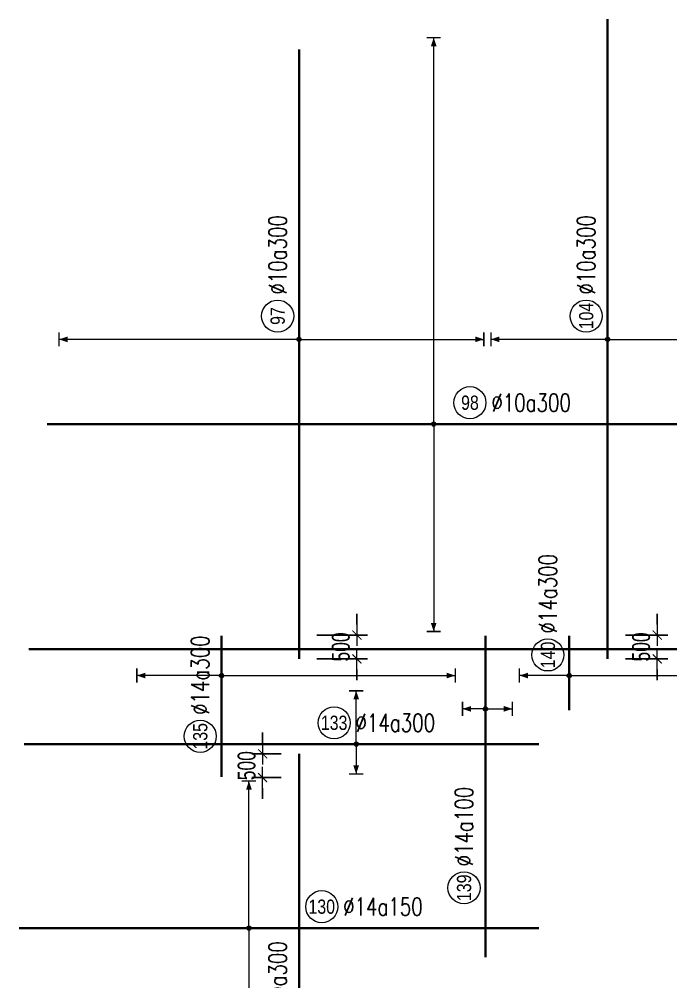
# Model space of a CAD drawing. Header units: millimetres. Extents: x -179076 to 505271, y -35502 to 114955.
# Drawn here: x 29846 to 43561, y 58000 to 78266 of the extents above; entities that cross this region are included whole.
import ezdxf
from ezdxf.enums import TextEntityAlignment as Align

# ---------------------------------------------------------------- set-up
doc = ezdxf.new("R2010")
doc.units = ezdxf.units.MM
doc.layers.get('0').update_dxf_attribs({"lineweight": 20})
doc.layers.get('Defpoints').update_dxf_attribs({"color": 151, "lineweight": 9})
for name, color, linetype, lineweight in [('NDC_S_DIM', 1, 'Continuous', 15), ('NDC_S_REBAR', 4, 'Continuous', 35), ('NDC_S_VN TEXT', 7, 'Continuous', 20)]:
    doc.layers.add(name, color=color, linetype=linetype, lineweight=lineweight)
doc.styles.add('ARIAL', font='arial.ttf', dxfattribs={"width": 0.8})
doc.styles.add('NDC_DIM', font='', dxfattribs={"width": 0.75})
doc.styles.add('NDC_EN TXT', font='romans.shx', dxfattribs={"width": 0.8})
doc.styles.get('NDC_DIM').set_extended_font_data('Dotum')
doc.dimstyles.new('NDC_dim_150', dxfattribs={"dimscale": 150, "dimtxt": 2.5, "dimasz": 1.5, "dimexe": 1.5, "dimexo": 2.5, "dimgap": 1, "dimtad": 1, "dimdec": 0, "dimzin": 0, "dimdsep": 46, "dimtxsty": 'NDC_DIM', "dimblk": 'DIMMARK', "dimcen": 0.09, "dimdle": 1.2, "dimclrd": 1, "dimclre": 1, "dimclrt": 3, "dimadec": 0, "dimazin": 0, "dimtfac": 1, "dimtdec": 0, "dimtix": 1, "dimtofl": 0, "dimtmove": 0, "dimatfit": 3, "dimfxl": 8, "dimfxlon": 1, "dimtolj": 1, "dimtzin": 0, "dimarcsym": 0})

# ---------------------------------------------------------------- blocks, each defined once
blk = doc.blocks.new('DIMMARK')
at = {"layer": 'NDC_S_DIM', "color": 1}
blk.add_line((-1.5, 0), (1, 0), dxfattribs=at)
at = {"layer": 'NDC_S_DIM', "color": 2, "const_width": 0.1}
blk.add_lwpolyline([(-0.424, -0.424), (0.424, 0.424)], dxfattribs=at)
blk = doc.blocks.new('*D225')
at = {"layer": 'Defpoints', "color": 0, "transparency": 16777216}
for p in [(42230, 65299), (43277, 65299), (42230, 64799)]:
    blk.add_point(p, dxfattribs=at)
at = {"layer": 'NDC_S_DIM', "color": 1, "lineweight": -2, "transparency": 16777216}
for p, q in [((43277, 65524), (43277, 65749)), ((42605, 65299), (43502, 65299)), ((42605, 64799), (43502, 64799)), ((43277, 64574), (43277, 64349))]:
    blk.add_line(p, q, dxfattribs=at)
at = {"layer": 'NDC_S_DIM', "color": 1, "lineweight": -2, "transparency": 16777216, "xscale": 225, "yscale": 225, "zscale": 225}
for p, rotation in [((43277, 65299), 270), ((43277, 64799), 90)]:
    blk.add_blockref('DIMMARK', p, dxfattribs=dict(at, rotation=rotation))
at = {"layer": 'NDC_S_DIM', "color": 3, "transparency": 16777216, "insert": (42939, 65049), "char_height": 375, "attachment_point": 5, "rotation": 90, "style": 'NDC_DIM'}
blk.add_mtext('\\A1;500', dxfattribs=at)
blk = doc.blocks.new('*D217')
at = {"layer": 'Defpoints', "color": 0, "transparency": 16777216}
for p in [(35734, 62799), (34969, 62299), (35734, 62299)]:
    blk.add_point(p, dxfattribs=at)
at = {"layer": 'NDC_S_DIM', "color": 1, "lineweight": -2, "transparency": 16777216}
for p, q in [((34969, 63024), (34969, 63249)), ((35359, 62799), (34744, 62799)), ((35359, 62299), (34744, 62299)), ((34969, 62074), (34969, 61849))]:
    blk.add_line(p, q, dxfattribs=at)
at = {"layer": 'NDC_S_DIM', "color": 1, "lineweight": -2, "transparency": 16777216, "xscale": 225, "yscale": 225, "zscale": 225}
for p, rotation in [((34969, 62799), 270), ((34969, 62299), 90)]:
    blk.add_blockref('DIMMARK', p, dxfattribs=dict(at, rotation=rotation))
at = {"layer": 'NDC_S_DIM', "color": 3, "transparency": 16777216, "insert": (34632, 62549), "char_height": 375, "attachment_point": 5, "rotation": 90, "style": 'NDC_DIM'}
blk.add_mtext('\\A1;500', dxfattribs=at)
blk = doc.blocks.new('*D219')
at = {"layer": 'Defpoints', "color": 0, "transparency": 16777216}
for p in [(35734, 65299), (35734, 64799), (36954, 64799)]:
    blk.add_point(p, dxfattribs=at)
at = {"layer": 'NDC_S_DIM', "color": 1, "lineweight": -2, "transparency": 16777216}
for p, q in [((36954, 65524), (36954, 65749)), ((36109, 65299), (37179, 65299)), ((36109, 64799), (37179, 64799)), ((36954, 64574), (36954, 64349))]:
    blk.add_line(p, q, dxfattribs=at)
at = {"layer": 'NDC_S_DIM', "color": 1, "lineweight": -2, "transparency": 16777216, "xscale": 225, "yscale": 225, "zscale": 225}
for p, rotation in [((36954, 65299), 270), ((36954, 64799), 90)]:
    blk.add_blockref('DIMMARK', p, dxfattribs=dict(at, rotation=rotation))
at = {"layer": 'NDC_S_DIM', "color": 3, "transparency": 16777216, "insert": (36617, 65049), "char_height": 375, "attachment_point": 5, "rotation": 90, "style": 'NDC_DIM'}
blk.add_mtext('\\A1;500', dxfattribs=at)
blk = doc.blocks.new('*U424')
at = {"layer": 'NDC_S_REBAR'}
for p in [(0, 0), (-107.67, 0), (-107.67, 0)]:
    blk.add_line(p, (-107.67, 0), dxfattribs=at)
at = {"layer": 'NDC_S_VN TEXT', "color": 3, "style": 'NDC_EN TXT', "width": 0.75}
blk.add_attdef('DKT', (38.24, 1.75), '', height=2.5, dxfattribs=at)
at = {"layer": 'NDC_S_VN TEXT', "style": 'ARIAL', "width": 0.8}
blk.add_attdef('KHT', text='', height=2, dxfattribs=at).set_placement((35.24, 3), align=Align.MIDDLE_CENTER)
blk = doc.blocks.new('*U413')
h = blk.add_hatch(color=6)
edge = h.paths.add_edge_path()
edge.add_arc((4.7, 0), 0.3, 0, 360)
at = {"layer": 'NDC_S_DIM', "color": 8}
for q in [(4.7, 20.63), (4.7, -35.71)]:
    blk.add_line((4.7, 0), q, dxfattribs=at)
for points in [[(3.7, 20.63, 0.2, 0.2, 0), (5.7, 20.63, 0, 0, 0)], [(3.7, -35.71, 0.2, 0.2, 0), (5.7, -35.71, 0, 0, 0)]]:
    blk.add_lwpolyline(points, format="xyseb", dxfattribs=at)
at = {"layer": 'NDC_S_DIM'}
blk.add_circle((14.92, 3), 2.25, dxfattribs=at)
at = {"layer": 'NDC_S_DIM', "color": 6}
blk.add_circle((4.7, 0), 0.3, dxfattribs=at)
at = {"layer": 'NDC_S_DIM', "color": 8}
for points in [[(4.3, 19.43), (4.7, 20.63), (5.1, 19.43)], [(4.3, -34.51), (4.7, -35.71), (5.1, -34.51)]]:
    blk.add_solid(points, dxfattribs=at)
at = {"layer": 'NDC_S_REBAR'}
for p, q in [((0, 0), (-27.53, 0)), ((-27.53, 0), (-27.53, 0)), ((0, 0), (45.4, 0)), ((45.4, 0), (45.4, 0)), ((45.4, 0), (45.4, 0)), ((-27.53, 0), (-27.53, 0))]:
    blk.add_line(p, q, dxfattribs=at)
at = {"layer": 'NDC_S_VN TEXT', "color": 3, "style": 'NDC_EN TXT', "width": 0.75}
blk.add_attdef('DKT', (17.92, 1.75), '', height=2.5, dxfattribs=at)
at = {"layer": 'NDC_S_VN TEXT', "style": 'ARIAL', "width": 0.8}
blk.add_attdef('KHT', text='', height=2, dxfattribs=at).set_placement((14.92, 3), align=Align.MIDDLE_CENTER)
blk = doc.blocks.new('*U404')
h = blk.add_hatch(color=6)
edge = h.paths.add_edge_path()
edge.add_arc((-5.66, 0), 0.3, 0, 360)
at = {"layer": 'NDC_S_DIM', "color": 8}
for q in [(-5.66, 16.37), (-5.66, -12.63)]:
    blk.add_line((-5.66, 0), q, dxfattribs=at)
for points in [[(-6.66, 16.37, 0.2, 0.2, 0), (-4.66, 16.37, 0, 0, 0)], [(-6.66, -12.63, 0.2, 0.2, 0), (-4.66, -12.63, 0, 0, 0)]]:
    blk.add_lwpolyline(points, format="xyseb", dxfattribs=at)
at = {"layer": 'NDC_S_DIM'}
blk.add_circle((-2.39, 3), 2.25, dxfattribs=at)
at = {"layer": 'NDC_S_DIM', "color": 6}
blk.add_circle((-5.66, 0), 0.3, dxfattribs=at)
at = {"layer": 'NDC_S_DIM', "color": 8}
for points in [[(-6.06, 15.17), (-5.66, 16.37), (-5.26, 15.17)], [(-6.06, -11.43), (-5.66, -12.63), (-5.26, -11.43)]]:
    blk.add_solid(points, dxfattribs=at)
at = {"layer": 'NDC_S_REBAR'}
for p, q in [((0, 0), (-50.5, 0)), ((-50.5, 0), (-50.5, 0)), ((0, 0), (39.27, 0)), ((39.27, 0), (39.27, 0)), ((39.27, 0), (39.27, 0)), ((-50.5, 0), (-50.5, 0))]:
    blk.add_line(p, q, dxfattribs=at)
at = {"layer": 'NDC_S_VN TEXT', "color": 3, "style": 'NDC_EN TXT', "width": 0.75}
blk.add_attdef('DKT', (0.61, 1.75), '', height=2.5, dxfattribs=at)
at = {"layer": 'NDC_S_VN TEXT', "style": 'ARIAL', "width": 0.8}
blk.add_attdef('KHT', text='', height=2, dxfattribs=at).set_placement((-2.39, 3), align=Align.MIDDLE_CENTER)
blk = doc.blocks.new('*U386')
h = blk.add_hatch(color=6)
edge = h.paths.add_edge_path()
edge.add_arc((-1.02, 0), 0.3, 0, 360)
at = {"layer": 'NDC_S_DIM', "color": 8}
for q in [(-1.02, 6.99), (-1.02, -18.01)]:
    blk.add_line((-1.02, 0), q, dxfattribs=at)
for points in [[(-2.02, 6.99, 0.2, 0.2, 0), (-0.02, 6.99, 0, 0, 0)], [(-2.02, -18.01, 0.2, 0.2, 0), (-0.02, -18.01, 0, 0, 0)]]:
    blk.add_lwpolyline(points, format="xyseb", dxfattribs=at)
at = {"layer": 'NDC_S_DIM'}
blk.add_circle((1.87, 3), 2.25, dxfattribs=at)
at = {"layer": 'NDC_S_DIM', "color": 6}
blk.add_circle((-1.02, 0), 0.3, dxfattribs=at)
at = {"layer": 'NDC_S_DIM', "color": 8}
for points in [[(-1.42, 5.79), (-1.02, 6.99), (-0.62, 5.79)], [(-1.42, -16.81), (-1.02, -18.01), (-0.62, -16.81)]]:
    blk.add_solid(points, dxfattribs=at)
at = {"layer": 'NDC_S_REBAR'}
for p, q in [((0, 0), (-5.9, 0)), ((-5.9, 0), (-5.9, 0)), ((0, 0), (4.56, 0)), ((4.56, 0), (4.56, 0)), ((4.56, 0), (4.56, 0)), ((-5.9, 0), (-5.9, 0))]:
    blk.add_line(p, q, dxfattribs=at)
at = {"layer": 'NDC_S_VN TEXT', "color": 3, "style": 'NDC_EN TXT', "width": 0.75}
blk.add_attdef('DKT', (4.87, 1.75), '', height=2.5, dxfattribs=at)
at = {"layer": 'NDC_S_VN TEXT', "style": 'ARIAL', "width": 0.8}
blk.add_attdef('KHT', text='', height=2, dxfattribs=at).set_placement((1.87, 3), align=Align.MIDDLE_CENTER)
blk = doc.blocks.new('*U378')
h = blk.add_hatch(color=6)
edge = h.paths.add_edge_path()
edge.add_arc((-2.99, 0), 0.3, 0, 360)
at = {"layer": 'NDC_S_DIM', "color": 8}
for q in [(-2.99, 54.24), (-2.99, -29.12)]:
    blk.add_line((-2.99, 0), q, dxfattribs=at)
for points in [[(-3.99, 54.24, 0.2, 0.2, 0), (-1.99, 54.24, 0, 0, 0)], [(-3.99, -29.12, 0.2, 0.2, 0), (-1.99, -29.12, 0, 0, 0)]]:
    blk.add_lwpolyline(points, format="xyseb", dxfattribs=at)
at = {"layer": 'NDC_S_DIM'}
blk.add_circle((2.1, 3), 2.25, dxfattribs=at)
at = {"layer": 'NDC_S_DIM', "color": 6}
blk.add_circle((-2.99, 0), 0.3, dxfattribs=at)
at = {"layer": 'NDC_S_DIM', "color": 8}
for points in [[(-3.39, 53.04), (-2.99, 54.24), (-2.59, 53.04)], [(-3.39, -27.92), (-2.99, -29.12), (-2.59, -27.92)]]:
    blk.add_solid(points, dxfattribs=at)
at = {"layer": 'NDC_S_REBAR'}
for p, q in [((0, 0), (-57.24, 0)), ((-57.24, 0), (-57.24, 0)), ((0, 0), (37.88, 0)), ((37.88, 0), (37.88, 0)), ((37.88, 0), (37.88, 0)), ((-57.24, 0), (-57.24, 0))]:
    blk.add_line(p, q, dxfattribs=at)
at = {"layer": 'NDC_S_VN TEXT', "color": 3, "style": 'NDC_EN TXT', "width": 0.75}
blk.add_attdef('DKT', (5.1, 1.75), '', height=2.5, dxfattribs=at)
at = {"layer": 'NDC_S_VN TEXT', "style": 'ARIAL', "width": 0.8}
blk.add_attdef('KHT', text='', height=2, dxfattribs=at).set_placement((2.1, 3), align=Align.MIDDLE_CENTER)
blk = doc.blocks.new('*U365')
h = blk.add_hatch(color=6)
edge = h.paths.add_edge_path()
edge.add_arc((-5.66, 0), 0.3, 0, 360)
at = {"layer": 'NDC_S_DIM', "color": 8}
for q in [(-5.66, 33.69), (-5.66, -25.94)]:
    blk.add_line((-5.66, 0), q, dxfattribs=at)
for points in [[(-6.66, 33.69, 0.2, 0.2, 0), (-4.66, 33.69, 0, 0, 0)], [(-6.66, -25.94, 0.2, 0.2, 0), (-4.66, -25.94, 0, 0, 0)]]:
    blk.add_lwpolyline(points, format="xyseb", dxfattribs=at)
at = {"layer": 'NDC_S_DIM'}
blk.add_circle((-2.39, 3), 2.25, dxfattribs=at)
at = {"layer": 'NDC_S_DIM', "color": 6}
blk.add_circle((-5.66, 0), 0.3, dxfattribs=at)
at = {"layer": 'NDC_S_DIM', "color": 8}
for points in [[(-6.06, 32.49), (-5.66, 33.69), (-5.26, 32.49)], [(-6.06, -24.74), (-5.66, -25.94), (-5.26, -24.74)]]:
    blk.add_solid(points, dxfattribs=at)
at = {"layer": 'NDC_S_REBAR'}
for p, q in [((0, 0), (-50.5, 0)), ((-50.5, 0), (-50.5, 0)), ((0, 0), (35.04, 0)), ((35.04, 0), (35.04, 0)), ((35.04, 0), (35.04, 0)), ((-50.5, 0), (-50.5, 0))]:
    blk.add_line(p, q, dxfattribs=at)
at = {"layer": 'NDC_S_VN TEXT', "color": 3, "style": 'NDC_EN TXT', "width": 0.75}
blk.add_attdef('DKT', (0.61, 1.75), '', height=2.5, dxfattribs=at)
at = {"layer": 'NDC_S_VN TEXT', "style": 'ARIAL', "width": 0.8}
blk.add_attdef('KHT', text='', height=2, dxfattribs=at).set_placement((-2.39, 3), align=Align.MIDDLE_CENTER)
blk = doc.blocks.new('*U363')
h = blk.add_hatch(color=6)
edge = h.paths.add_edge_path()
edge.add_arc((-1.02, 0), 0.3, 0, 360)
at = {"layer": 'NDC_S_DIM', "color": 8}
for q in [(-1.02, 11.9), (-1.02, -32.8)]:
    blk.add_line((-1.02, 0), q, dxfattribs=at)
for points in [[(-2.02, 11.9, 0.2, 0.2, 0), (-0.02, 11.9, 0, 0, 0)], [(-2.02, -32.8, 0.2, 0.2, 0), (-0.02, -32.8, 0, 0, 0)]]:
    blk.add_lwpolyline(points, format="xyseb", dxfattribs=at)
at = {"layer": 'NDC_S_DIM'}
blk.add_circle((-9.55, 3), 2.25, dxfattribs=at)
at = {"layer": 'NDC_S_DIM', "color": 6}
blk.add_circle((-1.02, 0), 0.3, dxfattribs=at)
at = {"layer": 'NDC_S_DIM', "color": 8}
for points in [[(-1.42, 10.7), (-1.02, 11.9), (-0.62, 10.7)], [(-1.42, -31.6), (-1.02, -32.8), (-0.62, -31.6)]]:
    blk.add_solid(points, dxfattribs=at)
at = {"layer": 'NDC_S_REBAR'}
for p, q in [((0, 0), (-15.24, 0)), ((-15.24, 0), (-15.24, 0)), ((0, 0), (4.56, 0)), ((4.56, 0), (4.56, 0)), ((4.56, 0), (4.56, 0)), ((-15.24, 0), (-15.24, 0))]:
    blk.add_line(p, q, dxfattribs=at)
at = {"layer": 'NDC_S_VN TEXT', "color": 3, "style": 'NDC_EN TXT', "width": 0.75}
blk.add_attdef('DKT', (-6.55, 1.75), '', height=2.5, dxfattribs=at)
at = {"layer": 'NDC_S_VN TEXT', "style": 'ARIAL', "width": 0.8}
blk.add_attdef('KHT', text='', height=2, dxfattribs=at).set_placement((-9.55, 3), align=Align.MIDDLE_CENTER)
blk = doc.blocks.new('*U362')
h = blk.add_hatch(color=6)
edge = h.paths.add_edge_path()
edge.add_arc((-5.66, 0), 0.3, 0, 360)
at = {"layer": 'NDC_S_DIM', "color": 8}
for q in [(-5.66, 38.84), (-5.66, -21.93)]:
    blk.add_line((-5.66, 0), q, dxfattribs=at)
for points in [[(-6.66, 38.84, 0.2, 0.2, 0), (-4.66, 38.84, 0, 0, 0)], [(-6.66, -21.93, 0.2, 0.2, 0), (-4.66, -21.93, 0, 0, 0)]]:
    blk.add_lwpolyline(points, format="xyseb", dxfattribs=at)
at = {"layer": 'NDC_S_DIM'}
blk.add_circle((-2.39, 3), 2.25, dxfattribs=at)
at = {"layer": 'NDC_S_DIM', "color": 6}
blk.add_circle((-5.66, 0), 0.3, dxfattribs=at)
at = {"layer": 'NDC_S_DIM', "color": 8}
for points in [[(-6.06, 37.64), (-5.66, 38.84), (-5.26, 37.64)], [(-6.06, -20.73), (-5.66, -21.93), (-5.26, -20.73)]]:
    blk.add_solid(points, dxfattribs=at)
at = {"layer": 'NDC_S_REBAR'}
for p, q in [((0, 0), (-25.91, 0)), ((-25.91, 0), (-25.91, 0)), ((0, 0), (38.09, 0)), ((38.09, 0), (38.09, 0)), ((38.09, 0), (38.09, 0)), ((-25.91, 0), (-25.91, 0))]:
    blk.add_line(p, q, dxfattribs=at)
at = {"layer": 'NDC_S_VN TEXT', "color": 3, "style": 'NDC_EN TXT', "width": 0.75}
blk.add_attdef('DKT', (0.61, 1.75), '', height=2.5, dxfattribs=at)
at = {"layer": 'NDC_S_VN TEXT', "style": 'ARIAL', "width": 0.8}
blk.add_attdef('KHT', text='', height=2, dxfattribs=at).set_placement((-2.39, 3), align=Align.MIDDLE_CENTER)
blk = doc.blocks.new('*U360')
h = blk.add_hatch(color=6)
edge = h.paths.add_edge_path()
edge.add_arc((20.84, 0), 0.3, 0, 360)
at = {"layer": 'NDC_S_DIM', "color": 8}
for q in [(20.84, 7.48), (20.84, -4.19)]:
    blk.add_line((20.84, 0), q, dxfattribs=at)
for points in [[(19.84, 7.48, 0.2, 0.2, 0), (21.84, 7.48, 0, 0, 0)], [(19.84, -4.19, 0.2, 0.2, 0), (21.84, -4.19, 0, 0, 0)]]:
    blk.add_lwpolyline(points, format="xyseb", dxfattribs=at)
at = {"layer": 'NDC_S_DIM'}
blk.add_circle((17.74, 3), 2.25, dxfattribs=at)
at = {"layer": 'NDC_S_DIM', "color": 6}
blk.add_circle((20.84, 0), 0.3, dxfattribs=at)
at = {"layer": 'NDC_S_DIM', "color": 8}
for points in [[(20.44, 6.28), (20.84, 7.48), (21.24, 6.28)], [(20.44, -2.99), (20.84, -4.19), (21.24, -2.99)]]:
    blk.add_solid(points, dxfattribs=at)
at = {"layer": 'NDC_S_REBAR'}
for p, q in [((0, 0), (-25.77, 0)), ((-25.77, 0), (-25.77, 0)), ((0, 0), (46.48, 0)), ((46.48, 0), (46.48, 0)), ((46.48, 0), (46.48, 0)), ((-25.77, 0), (-25.77, 0))]:
    blk.add_line(p, q, dxfattribs=at)
at = {"layer": 'NDC_S_VN TEXT', "color": 3, "style": 'NDC_EN TXT', "width": 0.75}
blk.add_attdef('DKT', (20.74, 1.75), '', height=2.5, dxfattribs=at)
at = {"layer": 'NDC_S_VN TEXT', "style": 'ARIAL', "width": 0.8}
blk.add_attdef('KHT', text='', height=2, dxfattribs=at).set_placement((17.74, 3), align=Align.MIDDLE_CENTER)
blk = doc.blocks.new('*U357')
h = blk.add_hatch(color=6)
edge = h.paths.add_edge_path()
edge.add_arc((-5.86, 0), 0.3, 0, 360)
at = {"layer": 'NDC_S_DIM', "color": 8}
for q in [(-5.86, 3.22), (-5.86, -3.78)]:
    blk.add_line((-5.86, 0), q, dxfattribs=at)
for points in [[(-6.86, 3.22, 0.2, 0.2, 0), (-4.86, 3.22, 0, 0, 0)], [(-6.86, -3.78, 0.2, 0.2, 0), (-4.86, -3.78, 0, 0, 0)]]:
    blk.add_lwpolyline(points, format="xyseb", dxfattribs=at)
at = {"layer": 'NDC_S_DIM'}
blk.add_circle((-30.97, 3), 2.25, dxfattribs=at)
at = {"layer": 'NDC_S_DIM', "color": 6}
blk.add_circle((-5.86, 0), 0.3, dxfattribs=at)
at = {"layer": 'NDC_S_DIM', "color": 8}
for points in [[(-6.26, 2.02), (-5.86, 3.22), (-5.46, 2.02)], [(-6.26, -2.58), (-5.86, -3.78), (-5.46, -2.58)]]:
    blk.add_solid(points, dxfattribs=at)
at = {"layer": 'NDC_S_REBAR'}
for p, q in [((0, 0), (-40.73, 0)), ((-40.73, 0), (-40.73, 0)), ((0, 0), (4.4, 0)), ((4.4, 0), (4.4, 0)), ((4.4, 0), (4.4, 0)), ((-40.73, 0), (-40.73, 0))]:
    blk.add_line(p, q, dxfattribs=at)
at = {"layer": 'NDC_S_VN TEXT', "color": 3, "style": 'NDC_EN TXT', "width": 0.75}
blk.add_attdef('DKT', (-27.97, 1.75), '', height=2.5, dxfattribs=at)
at = {"layer": 'NDC_S_VN TEXT', "style": 'ARIAL', "width": 0.8}
blk.add_attdef('KHT', text='', height=2, dxfattribs=at).set_placement((-30.97, 3), align=Align.MIDDLE_CENTER)

msp = doc.modelspace()

# ---------------------------------------------------------------- block references
at = {"xscale": 150, "yscale": 150, "zscale": 150, "rotation": 90}
for name, p, values in [('*U404', (42230.9, 72374.9), {'KHT': '104', 'DKT': '%%C10a300'}), ('*U365', (35735.1, 72374.9), {'KHT': '97', 'DKT': '%%C10a300'}), ('*U386', (41424.2, 64599.9), {'KHT': '140', 'DKT': '%%c14a300'}), ('*U363', (34105.7, 64599.9), {'KHT': '135', 'DKT': '%%c14a300'}), ('*U357', (39659.1, 64624.2), {'KHT': '139', 'DKT': '%%C14a100'}), ('*U362', (35735.1, 57085.7), {'KHT': '86', 'DKT': '%%C10a300'})]:
    msp.add_blockref(name, p, dxfattribs=at).add_auto_attribs(values)
at = {"xscale": 150, "yscale": 150, "zscale": 150}
for name, p, values in [('*U378', (39018.9, 69742.1), {'KHT': '98', 'DKT': '%%C10a300'}), ('*U360', (33813.3, 63002.7), {'KHT': '133', 'DKT': '%%c14a300'}), ('*U413', (33975.8, 59130.8), {'KHT': '130', 'DKT': '%%C14a150'})]:
    msp.add_blockref(name, p, dxfattribs=at).add_auto_attribs(values)
msp.add_blockref('*U424', (46200.6, 65000.3), dxfattribs=at)

# ---------------------------------------------------------------- dimensions: what is measured, and where the dimension line sits
at = {"layer": 'NDC_S_DIM'}
for base, p1, p2, picture, middle in [((36954.3, 64799.2), (35734.3, 65299.2), (35734.3, 64799.2), '*D219', (36616.6, 65049.2)), ((43277.1, 65299.2), (42230.1, 64799.2), (42230.1, 65299.2), '*D225', (42939.4, 65049.2)), ((34969.3, 62299.2), (35734.3, 62799.2), (35734.3, 62299.2), '*D217', (34631.6, 62549.2))]:
    dim = msp.add_linear_dim(base=base, p1=p1, p2=p2, angle=90, dimstyle='NDC_dim_150', dxfattribs=at)
    dim.commit()
    dim.dimension.update_dxf_attribs({"geometry": picture, "text_midpoint": middle})

doc.saveas('drawing.dxf')
